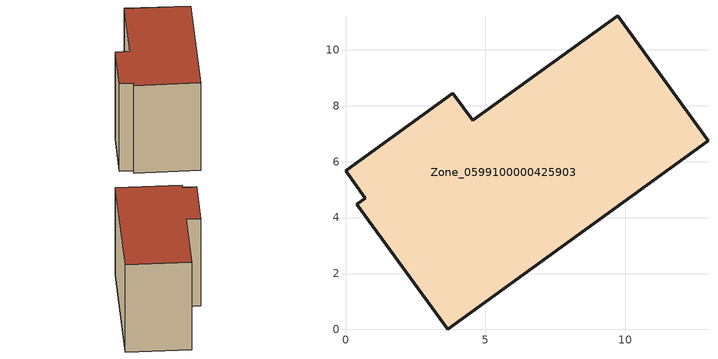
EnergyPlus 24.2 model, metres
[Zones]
Zone_0599100000425903
 floor ground (C_G): 0.7,4.7 0,5.67 3.84,8.44 4.54,7.48 9.73,11.22 12.96,6.75 3.66,0 0.4,4.48 z0
 wall outside (C_F): 4.54,7.48 3.84,8.44 0,5.67 0.7,4.7 0.4,4.48 3.66,0 12.96,6.75 9.73,11.22 4.54,7.48 z0:8.69
 roof outside (C_R): 0.7,4.7 0.4,4.48 3.66,0 12.96,6.75 9.73,11.22 4.54,7.48 3.84,8.44 0,5.67 z8.69
[BUILDING]
Pand.0599100000425903: North Axis=0; Terrain=City; Loads Convergence Tolerance Value=0.04; Temperature Convergence Tolerance Value=0.4; Solar Distribution=FullExterior; Maximum Number of Warmup Days=25; Minimum Number of Warmup Days=1
[Site:Location]
Rotterdam.The.Hague.AP_ZH_NLD Design_Conditions: Latitude=51.96; Longitude=4.45; Time Zone=1; Elevation=-4.5
[SITE:GROUNDTEMPERATURE:BUILDINGSURFACE]
18, 18, 18, 18, 18, 18, 18, 18, 18, 18, 18, 18
[MATERIAL] Thermal Absorptance=0.9; Solar Absorptance=0.7; Visible Absorptance=0.7
Name | Roughness | Thickness | Conductivity | Density | Specific Heat
G.TC.2006-2014 | MediumSmooth | 0.15 | 0.06 | 540 | 1210
F.TC.2006-2014 | Rough | 0.3 | 0.12 | 1920 | 840
R.TC.2006-2014 | MediumRough | 0.2 | 0.08 | 1500 | 1000
[CONSTRUCTION]
C_G: G.TC.2006-2014
C_F: F.TC.2006-2014
C_R: R.TC.2006-2014
[ZONE]
Zone_0599100000425903: Type=1; Multiplier=1; Ceiling Height=Autocalculate; Volume=Autocalculate; Floor Area=autocalculate; Part of Total Floor Area=Yes
[ZONEINFILTRATION:DESIGNFLOWRATE]
Infil_Zone_0599100000425903: Zone or ZoneList or Space or SpaceList=Zone_0599100000425903; Schedule=AlwaysOn; Design Flow Rate Calculation Method=Flow/Area; Flow Rate per Floor Area=0.0015; Constant Term Coefficient=1; Temperature Term Coefficient=0; Velocity Term Coefficient=0; Velocity Squared Term Coefficient=0
[HVACTEMPLATE:ZONE:IDEALLOADSAIRSYSTEM]
Zone_0599100000425903: Maximum Heating Supply Air Temperature=50; Minimum Cooling Supply Air Temperature=13; Maximum Heating Supply Air Humidity Ratio=0.0156; Minimum Cooling Supply Air Humidity Ratio=0.0077; Heating Limit=NoLimit; Cooling Limit=NoLimit; Dehumidification Control Type=ConstantSensibleHeatRatio; Cooling Sensible Heat Ratio=0.7; Dehumidification Setpoint=60; Humidification Control Type=None; Humidification Setpoint=30; Outdoor Air Method=None; Outdoor Air Flow Rate per Person=0.00944; Outdoor Air Flow Rate per Zone Floor Area=0; Outdoor Air Flow Rate per Zone=0; Demand Controlled Ventilation Type=None; Outdoor Air Economizer Type=NoEconomizer; Heat Recovery Type=None; Sensible Heat Recovery Effectiveness=0.7; Latent Heat Recovery Effectiveness=0.65
[ZONECONTROL:THERMOSTAT]
ThermostatControl_Zone_0599100000425903: Zone or ZoneList=Zone_0599100000425903; Control Type Schedule=DualSetpointControlType; Control 1=Thermostat_Zone_0599100000425903; Temperature Difference Between Cutout And Setpoint=0
[THERMOSTATSETPOINT:DUALSETPOINT]
Thermostat_Zone_0599100000425903: Heating Setpoint Temperature Schedule=HeatingSetpoint_Zone_0599100000425903; Cooling Setpoint Temperature Schedule=CoolingSetpoint_Zone_0599100000425903
[SCHEDULE:COMPACT]
HeatingSetpoint_Zone_0599100000425903: Through: 12/31, For: AllDays, Until: 24:00, 21
CoolingSetpoint_Zone_0599100000425903: Through: 12/31, For: AllDays, Until: 24:00, 24
DualSetpointControlType: Through: 12/31, For: AllDays, Until: 24:00, 4
AlwaysOn: Through: 12/31, For: AllDays, Until: 24:00, 1
